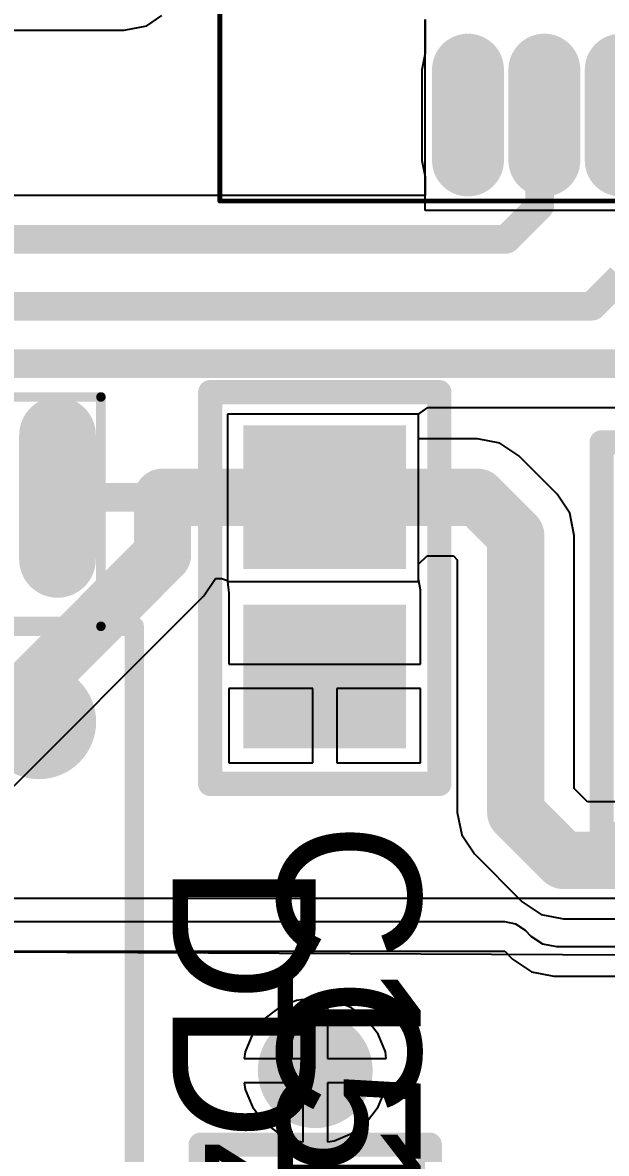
# Model space of a CAD drawing. Header units: millimetres. Extents: x -37 to 96, y -3 to 87.
# Drawn here: x 60.53 to 66.65, y 18.13 to 29.97 of the extents above; entities that cross this region are included whole.
import ezdxf

# ---------------------------------------------------------------- set-up
doc = ezdxf.new("R2010")
doc.units = ezdxf.units.MM
for name, color, linetype in [('BottomLayer', 5, 'Continuous'), ('BottomSolder', 6, 'Continuous'), ('Mechanical13', 56, 'Continuous'), ('Mechanical15', 56, 'Continuous'), ('MultiLayer', 9, 'Continuous'), ('TopLayer', 1, 'Continuous'), ('TopOverlay', 2, 'Continuous'), ('TopPaste', 8, 'Continuous'), ('TopSolder', 216, 'Continuous'), ('ViaHoleLayer', 16, 'Continuous')]:
    doc.layers.add(name, color=color, linetype=linetype)

# ---------------------------------------------------------------- blocks, each defined once
blk = doc.blocks.new('ADUM_SOIC_5')
at = {"layer": 'Mechanical13', "const_width": 0.0999998}
for points in [[(1.34999984, 0.4550003599999999), (-1.05000044, 0.4550003599999999)], [(-1.05000044, -9.34500036), (-1.05000044, 0.4550003599999999)], [(10.55000176, 0.4550003599999999), (8.150001479999998, 0.4550003599999999)], [(10.55000176, -9.34500036), (10.55000176, 0.4550003599999999)], [(1.34999984, -9.34500036), (-1.05000044, -9.34500036)], [(10.55000176, -9.34500036), (8.150001479999998, -9.34500036)]]:
    blk.add_lwpolyline(points, dxfattribs=at)
at = {"layer": 'Mechanical13', "const_width": 0.0499999}
for points in [[(-1.07499912, 0.4550003599999999, 1), (-1.02500176, 0.4550003599999999, 1)], [(-1.07499912, 0.4550003599999999, 1), (-1.02500176, 0.4550003599999999, 1)], [(1.32500116, 0.4550003599999999, 1), (1.37499852, 0.4550003599999999, 1)], [(8.125002799999999, 0.4550003599999999, 1), (8.17500016, 0.4550003599999999, 1)], [(10.52500308, 0.4550003599999999, 1), (10.57500044, 0.4550003599999999, 1)], [(10.52500308, 0.4550003599999999, 1), (10.57500044, 0.4550003599999999, 1)], [(-1.07499912, -9.34500036, 1), (-1.02500176, -9.34500036, 1)], [(-1.07499912, -9.34500036, 1), (-1.02500176, -9.34500036, 1)], [(1.32500116, -9.34500036, 1), (1.37499852, -9.34500036, 1)], [(8.125002799999999, -9.34500036, 1), (8.17500016, -9.34500036, 1)], [(10.52500308, -9.34500036, 1), (10.57500044, -9.34500036, 1)], [(10.52500308, -9.34500036, 1), (10.57500044, -9.34500036, 1)]]:
    blk.add_lwpolyline(points, format="xyb", close=True, dxfattribs=at)
at = {"layer": 'TopLayer', "const_width": 0.5999987999999999}
for points in [[(-0.6499986999999999, 0), (0.6499986999999999, 0)], [(8.85000008, 0), (10.14999748, 0)], [(-0.6499986999999999, -1.27), (0.6499986999999999, -1.27)], [(8.85000008, -1.27), (10.14999748, -1.27)], [(-0.6499986999999999, -2.54), (0.6499986999999999, -2.54)], [(8.85000008, -2.54), (10.14999748, -2.54)], [(-0.6499986999999999, -3.81), (0.6499986999999999, -3.81)], [(8.85000008, -3.81), (10.14999748, -3.81)], [(-0.6499986999999999, -5.08), (0.6499986999999999, -5.08)], [(8.85000008, -5.08), (10.14999748, -5.08)], [(-0.6499986999999999, -6.35), (0.6499986999999999, -6.35)], [(8.85000008, -6.35), (10.14999748, -6.35)], [(-0.6499986999999999, -7.619999999999999), (0.6499986999999999, -7.619999999999999)], [(8.85000008, -7.619999999999999), (10.14999748, -7.619999999999999)], [(-0.6499986999999999, -8.889999999999999), (0.6499986999999999, -8.889999999999999)], [(8.85000008, -8.889999999999999), (10.14999748, -8.889999999999999)]]:
    blk.add_lwpolyline(points, dxfattribs=at)
at = {"layer": 'TopLayer', "const_width": 0.2999994}
for points in [[(-0.7999984, 0, 1), (-0.499999, 0, 1)], [(0.499999, 0, 1), (0.7999984, 0, 1)], [(8.700000379999999, 0, 1), (8.99999978, 0, 1)], [(9.99999778, 0, 1), (10.29999718, 0, 1)], [(-0.7999984, -1.27, 1), (-0.499999, -1.27, 1)], [(0.499999, -1.27, 1), (0.7999984, -1.27, 1)], [(8.700000379999999, -1.27, 1), (8.99999978, -1.27, 1)], [(9.99999778, -1.27, 1), (10.29999718, -1.27, 1)], [(-0.7999984, -2.54, 1), (-0.499999, -2.54, 1)], [(0.499999, -2.54, 1), (0.7999984, -2.54, 1)], [(8.700000379999999, -2.54, 1), (8.99999978, -2.54, 1)], [(9.99999778, -2.54, 1), (10.29999718, -2.54, 1)], [(-0.7999984, -3.81, 1), (-0.499999, -3.81, 1)], [(0.499999, -3.81, 1), (0.7999984, -3.81, 1)], [(8.700000379999999, -3.81, 1), (8.99999978, -3.81, 1)], [(9.99999778, -3.81, 1), (10.29999718, -3.81, 1)], [(-0.7999984, -5.08, 1), (-0.499999, -5.08, 1)], [(0.499999, -5.08, 1), (0.7999984, -5.08, 1)], [(8.700000379999999, -5.08, 1), (8.99999978, -5.08, 1)], [(9.99999778, -5.08, 1), (10.29999718, -5.08, 1)], [(-0.7999984, -6.35, 1), (-0.499999, -6.35, 1)], [(0.499999, -6.35, 1), (0.7999984, -6.35, 1)], [(8.700000379999999, -6.35, 1), (8.99999978, -6.35, 1)], [(9.99999778, -6.35, 1), (10.29999718, -6.35, 1)], [(-0.7999984, -7.619999999999999, 1), (-0.499999, -7.619999999999999, 1)], [(0.499999, -7.619999999999999, 1), (0.7999984, -7.619999999999999, 1)], [(8.700000379999999, -7.619999999999999, 1), (8.99999978, -7.619999999999999, 1)], [(9.99999778, -7.619999999999999, 1), (10.29999718, -7.619999999999999, 1)], [(-0.7999984, -8.889999999999999, 1), (-0.499999, -8.889999999999999, 1)], [(0.499999, -8.889999999999999, 1), (0.7999984, -8.889999999999999, 1)], [(8.700000379999999, -8.889999999999999, 1), (8.99999978, -8.889999999999999, 1)], [(9.99999778, -8.889999999999999, 1), (10.29999718, -8.889999999999999, 1)]]:
    blk.add_lwpolyline(points, format="xyb", close=True, dxfattribs=at)
at = {"layer": 'TopOverlay', "const_width": 0.1999996}
for points in [[(8.14999894, 0.80499966), (1.34999984, 0.80499966)], [(1.34999984, -9.694999659999999), (1.34999984, 0.80499966)], [(8.14999894, -9.694999659999999), (8.14999894, 0.80499966)], [(8.14999894, -9.694999659999999), (1.34999984, -9.694999659999999)]]:
    blk.add_lwpolyline(points, dxfattribs=at)
at = {"layer": 'TopOverlay'}
for points, const_width in [([(1.29999994, 0.80499966, 1), (1.39999974, 0.80499966, 1)], 0.0999998), ([(1.29999994, 0.80499966, 1), (1.39999974, 0.80499966, 1)], 0.0999998), ([(8.09999904, 0.80499966, 1), (8.199998840000001, 0.80499966, 1)], 0.0999998), ([(8.09999904, 0.80499966, 1), (8.199998840000001, 0.80499966, 1)], 0.0999998), ([(2.64999978, -0.19500088, 1), (2.05000098, -0.19500088, 1)], 0.5999987999999999), ([(1.90000128, -0.19500088, 1), (2.20000068, -0.19500088, 1)], 0.2999994), ([(2.50000008, -0.19500088, 1), (2.79999948, -0.19500088, 1)], 0.2999994), ([(1.29999994, -9.694999659999999, 1), (1.39999974, -9.694999659999999, 1)], 0.0999998), ([(1.29999994, -9.694999659999999, 1), (1.39999974, -9.694999659999999, 1)], 0.0999998), ([(8.09999904, -9.694999659999999, 1), (8.199998840000001, -9.694999659999999, 1)], 0.0999998), ([(8.09999904, -9.694999659999999, 1), (8.199998840000001, -9.694999659999999, 1)], 0.0999998)]:
    blk.add_lwpolyline(points, format="xyb", close=True, dxfattribs=dict(at, const_width=const_width))
at = {"layer": 'TopPaste', "const_width": 0.5999987999999999}
for points in [[(-0.6499986999999999, 0), (0.6499986999999999, 0)], [(8.85000008, 0), (10.14999748, 0)], [(-0.6499986999999999, -1.27), (0.6499986999999999, -1.27)], [(8.85000008, -1.27), (10.14999748, -1.27)], [(-0.6499986999999999, -2.54), (0.6499986999999999, -2.54)], [(8.85000008, -2.54), (10.14999748, -2.54)], [(-0.6499986999999999, -3.81), (0.6499986999999999, -3.81)], [(8.85000008, -3.81), (10.14999748, -3.81)], [(-0.6499986999999999, -5.08), (0.6499986999999999, -5.08)], [(8.85000008, -5.08), (10.14999748, -5.08)], [(-0.6499986999999999, -6.35), (0.6499986999999999, -6.35)], [(8.85000008, -6.35), (10.14999748, -6.35)], [(-0.6499986999999999, -7.619999999999999), (0.6499986999999999, -7.619999999999999)], [(8.85000008, -7.619999999999999), (10.14999748, -7.619999999999999)], [(-0.6499986999999999, -8.889999999999999), (0.6499986999999999, -8.889999999999999)], [(8.85000008, -8.889999999999999), (10.14999748, -8.889999999999999)]]:
    blk.add_lwpolyline(points, dxfattribs=at)
at = {"layer": 'TopPaste', "const_width": 0.2999994}
for points in [[(-0.7999984, 0, 1), (-0.499999, 0, 1)], [(0.499999, 0, 1), (0.7999984, 0, 1)], [(8.700000379999999, 0, 1), (8.99999978, 0, 1)], [(9.99999778, 0, 1), (10.29999718, 0, 1)], [(-0.7999984, -1.27, 1), (-0.499999, -1.27, 1)], [(0.499999, -1.27, 1), (0.7999984, -1.27, 1)], [(8.700000379999999, -1.27, 1), (8.99999978, -1.27, 1)], [(9.99999778, -1.27, 1), (10.29999718, -1.27, 1)], [(-0.7999984, -2.54, 1), (-0.499999, -2.54, 1)], [(0.499999, -2.54, 1), (0.7999984, -2.54, 1)], [(8.700000379999999, -2.54, 1), (8.99999978, -2.54, 1)], [(9.99999778, -2.54, 1), (10.29999718, -2.54, 1)], [(-0.7999984, -3.81, 1), (-0.499999, -3.81, 1)], [(0.499999, -3.81, 1), (0.7999984, -3.81, 1)], [(8.700000379999999, -3.81, 1), (8.99999978, -3.81, 1)], [(9.99999778, -3.81, 1), (10.29999718, -3.81, 1)], [(-0.7999984, -5.08, 1), (-0.499999, -5.08, 1)], [(0.499999, -5.08, 1), (0.7999984, -5.08, 1)], [(8.700000379999999, -5.08, 1), (8.99999978, -5.08, 1)], [(9.99999778, -5.08, 1), (10.29999718, -5.08, 1)], [(-0.7999984, -6.35, 1), (-0.499999, -6.35, 1)], [(0.499999, -6.35, 1), (0.7999984, -6.35, 1)], [(8.700000379999999, -6.35, 1), (8.99999978, -6.35, 1)], [(9.99999778, -6.35, 1), (10.29999718, -6.35, 1)], [(-0.7999984, -7.619999999999999, 1), (-0.499999, -7.619999999999999, 1)], [(0.499999, -7.619999999999999, 1), (0.7999984, -7.619999999999999, 1)], [(8.700000379999999, -7.619999999999999, 1), (8.99999978, -7.619999999999999, 1)], [(9.99999778, -7.619999999999999, 1), (10.29999718, -7.619999999999999, 1)], [(-0.7999984, -8.889999999999999, 1), (-0.499999, -8.889999999999999, 1)], [(0.499999, -8.889999999999999, 1), (0.7999984, -8.889999999999999, 1)], [(8.700000379999999, -8.889999999999999, 1), (8.99999978, -8.889999999999999, 1)], [(9.99999778, -8.889999999999999, 1), (10.29999718, -8.889999999999999, 1)]]:
    blk.add_lwpolyline(points, format="xyb", close=True, dxfattribs=at)
at = {"layer": 'TopSolder', "const_width": 0.8031987999999999}
for points in [[(-0.6499986999999999, 0), (0.6499986999999999, 0)], [(8.85000008, 0), (10.14999748, 0)], [(-0.6499986999999999, -1.27), (0.6499986999999999, -1.27)], [(8.85000008, -1.27), (10.14999748, -1.27)], [(-0.6499986999999999, -2.54), (0.6499986999999999, -2.54)], [(8.85000008, -2.54), (10.14999748, -2.54)], [(-0.6499986999999999, -3.81), (0.6499986999999999, -3.81)], [(8.85000008, -3.81), (10.14999748, -3.81)], [(-0.6499986999999999, -5.08), (0.6499986999999999, -5.08)], [(8.85000008, -5.08), (10.14999748, -5.08)], [(-0.6499986999999999, -6.35), (0.6499986999999999, -6.35)], [(8.85000008, -6.35), (10.14999748, -6.35)], [(-0.6499986999999999, -7.619999999999999), (0.6499986999999999, -7.619999999999999)], [(8.85000008, -7.619999999999999), (10.14999748, -7.619999999999999)], [(-0.6499986999999999, -8.889999999999999), (0.6499986999999999, -8.889999999999999)], [(8.85000008, -8.889999999999999), (10.14999748, -8.889999999999999)]]:
    blk.add_lwpolyline(points, dxfattribs=at)
at = {"layer": 'TopSolder', "const_width": 0.4015993999999999}
for points in [[(-0.8507984, 0, 1), (-0.449199, 0, 1)], [(0.449199, 0, 1), (0.8507984, 0, 1)], [(8.64920038, 0, 1), (9.05079978, 0, 1)], [(9.94919778, 0, 1), (10.35079718, 0, 1)], [(-0.8507984, -1.27, 1), (-0.449199, -1.27, 1)], [(0.449199, -1.27, 1), (0.8507984, -1.27, 1)], [(8.64920038, -1.27, 1), (9.05079978, -1.27, 1)], [(9.94919778, -1.27, 1), (10.35079718, -1.27, 1)], [(-0.8507984, -2.54, 1), (-0.449199, -2.54, 1)], [(0.449199, -2.54, 1), (0.8507984, -2.54, 1)], [(8.64920038, -2.54, 1), (9.05079978, -2.54, 1)], [(9.94919778, -2.54, 1), (10.35079718, -2.54, 1)], [(-0.8507984, -3.81, 1), (-0.449199, -3.81, 1)], [(0.449199, -3.81, 1), (0.8507984, -3.81, 1)], [(8.64920038, -3.81, 1), (9.05079978, -3.81, 1)], [(9.94919778, -3.81, 1), (10.35079718, -3.81, 1)], [(-0.8507984, -5.08, 1), (-0.449199, -5.08, 1)], [(0.449199, -5.08, 1), (0.8507984, -5.08, 1)], [(8.64920038, -5.08, 1), (9.05079978, -5.08, 1)], [(9.94919778, -5.08, 1), (10.35079718, -5.08, 1)], [(-0.8507984, -6.35, 1), (-0.449199, -6.35, 1)], [(0.449199, -6.35, 1), (0.8507984, -6.35, 1)], [(8.64920038, -6.35, 1), (9.05079978, -6.35, 1)], [(9.94919778, -6.35, 1), (10.35079718, -6.35, 1)], [(-0.8507984, -7.619999999999999, 1), (-0.449199, -7.619999999999999, 1)], [(0.449199, -7.619999999999999, 1), (0.8507984, -7.619999999999999, 1)], [(8.64920038, -7.619999999999999, 1), (9.05079978, -7.619999999999999, 1)], [(9.94919778, -7.619999999999999, 1), (10.35079718, -7.619999999999999, 1)], [(-0.8507984, -8.889999999999999, 1), (-0.449199, -8.889999999999999, 1)], [(0.449199, -8.889999999999999, 1), (0.8507984, -8.889999999999999, 1)], [(8.64920038, -8.889999999999999, 1), (9.05079978, -8.889999999999999, 1)], [(9.94919778, -8.889999999999999, 1), (10.35079718, -8.889999999999999, 1)]]:
    blk.add_lwpolyline(points, format="xyb", close=True, dxfattribs=at)
blk = doc.blocks.new('C_________0805_6')
at = {"layer": 'TopLayer'}
for points in [[(-0.6499986999999999, -0.7499985), (0.6499986999999999, -0.7499985), (-0.6499986999999999, 0.7499985), (0.6499986999999999, 0.7499985)], [(1.22499882, -0.7499985), (2.52499622, -0.7499985), (1.22499882, 0.7499985), (2.52499622, 0.7499985)]]:
    blk.add_solid(points, dxfattribs=at)
at = {"layer": 'TopOverlay', "const_width": 0.254}
for points in [[(-1.10000288, -1.20000014), (-1.10000288, 1.20000014)], [(2.99999654, 1.20000014), (-1.10000288, 1.20000014)], [(2.99999654, -1.20000014), (2.99999654, 1.20000014)], [(2.00000108, -1.20000014), (-1.10000288, -1.20000014)], [(2.99999654, -1.20000014), (2.00000108, -1.20000014)]]:
    blk.add_lwpolyline(points, dxfattribs=at)
at = {"layer": 'TopOverlay', "const_width": 0.127}
for points in [[(-1.16350288, 1.20000014, 1), (-1.03650288, 1.20000014, 1)], [(-1.16350288, 1.20000014, 1), (-1.03650288, 1.20000014, 1)], [(2.93649654, 1.20000014, 1), (3.06349654, 1.20000014, 1)], [(2.93649654, 1.20000014, 1), (3.06349654, 1.20000014, 1)], [(-1.16350288, -1.20000014, 1), (-1.03650288, -1.20000014, 1)], [(-1.16350288, -1.20000014, 1), (-1.03650288, -1.20000014, 1)], [(1.93650108, -1.20000014, 1), (2.06350108, -1.20000014, 1)], [(1.93650108, -1.20000014, 1), (2.06350108, -1.20000014, 1)], [(2.93649654, -1.20000014, 1), (3.06349654, -1.20000014, 1)], [(2.93649654, -1.20000014, 1), (3.06349654, -1.20000014, 1)]]:
    blk.add_lwpolyline(points, format="xyb", close=True, dxfattribs=at)
at = {"layer": 'TopPaste'}
for points in [[(-0.6499986999999999, -0.7499985), (0.6499986999999999, -0.7499985), (-0.6499986999999999, 0.7499985), (0.6499986999999999, 0.7499985)], [(1.22499882, -0.7499985), (2.52499622, -0.7499985), (1.22499882, 0.7499985), (2.52499622, 0.7499985)]]:
    blk.add_solid(points, dxfattribs=at)
at = {"layer": 'TopSolder'}
for points in [[(-0.7515987, -0.8515985), (0.7515987, -0.8515985), (-0.7515987, 0.8515985), (0.7515987, 0.8515985)], [(1.12339882, -0.8515985), (2.62659622, -0.8515985), (1.12339882, 0.8515985), (2.62659622, 0.8515985)]]:
    blk.add_solid(points, dxfattribs=at)
blk = doc.blocks.new('C_________0805_7')
at = {"layer": 'TopLayer'}
for points in [[(-0.6499986999999999, -0.7499985), (0.6499986999999999, -0.7499985), (-0.6499986999999999, 0.7499985), (0.6499986999999999, 0.7499985)], [(1.22500136, -0.7499985), (2.52499876, -0.7499985), (1.22500136, 0.7499985), (2.52499876, 0.7499985)]]:
    blk.add_solid(points, dxfattribs=at)
at = {"layer": 'TopOverlay', "const_width": 0.254}
for points in [[(-1.10000034, 1.20000014), (-1.10000034, -1.20000014)], [(-1.10000034, 1.20000014), (2.99999908, 1.20000014)], [(2.99999908, 1.20000014), (2.99999908, -1.20000014)], [(-1.10000034, -1.20000014), (2.00000108, -1.20000014)], [(2.00000108, -1.20000014), (2.99999908, -1.20000014)]]:
    blk.add_lwpolyline(points, dxfattribs=at)
at = {"layer": 'TopOverlay', "const_width": 0.127}
for points in [[(-1.16350034, 1.20000014, 1), (-1.03650034, 1.20000014, 1)], [(-1.16350034, 1.20000014, 1), (-1.03650034, 1.20000014, 1)], [(2.93649908, 1.20000014, 1), (3.06349908, 1.20000014, 1)], [(2.93649908, 1.20000014, 1), (3.06349908, 1.20000014, 1)], [(-1.16350034, -1.20000014, 1), (-1.03650034, -1.20000014, 1)], [(-1.16350034, -1.20000014, 1), (-1.03650034, -1.20000014, 1)], [(1.93650108, -1.20000014, 1), (2.06350108, -1.20000014, 1)], [(1.93650108, -1.20000014, 1), (2.06350108, -1.20000014, 1)], [(2.93649908, -1.20000014, 1), (3.06349908, -1.20000014, 1)], [(2.93649908, -1.20000014, 1), (3.06349908, -1.20000014, 1)]]:
    blk.add_lwpolyline(points, format="xyb", close=True, dxfattribs=at)
at = {"layer": 'TopPaste'}
for points in [[(-0.6499986999999999, -0.7499985), (0.6499986999999999, -0.7499985), (-0.6499986999999999, 0.7499985), (0.6499986999999999, 0.7499985)], [(1.22500136, -0.7499985), (2.52499876, -0.7499985), (1.22500136, 0.7499985), (2.52499876, 0.7499985)]]:
    blk.add_solid(points, dxfattribs=at)
at = {"layer": 'TopSolder'}
for points in [[(-0.7515987, -0.8515985), (0.7515987, -0.8515985), (-0.7515987, 0.8515985), (0.7515987, 0.8515985)], [(1.12340136, -0.8515985), (2.62659876, -0.8515985), (1.12340136, 0.8515985), (2.62659876, 0.8515985)]]:
    blk.add_solid(points, dxfattribs=at)
blk = doc.blocks.new('ATMEGA16_44A_26')
at = {"layer": 'Mechanical15', "const_width": 0.0499999}
for points in [[(11.89999906, -10.60000166), (11.89999906, 2.59999734)], [(11.89999906, -10.60000166), (-0.90000074, -10.60000166)]]:
    blk.add_lwpolyline(points, dxfattribs=at)
at = {"layer": 'Mechanical15', "const_width": 0.02499868}
blk.add_lwpolyline([(11.88749972, -10.60000166, 1), (11.9124984, -10.60000166, 1)], format="xyb", close=True, dxfattribs=at)
blk.add_lwpolyline([(11.88749972, -10.60000166, 1), (11.9124984, -10.60000166, 1)], format="xyb", close=True, dxfattribs=at)
at = {"layer": 'TopLayer', "const_width": 0.5499989}
for points in [[(10.52500054, -6.399999899999999), (11.47500118, -6.399999899999999)], [(10.52500054, -7.20000084), (11.47500118, -7.20000084)], [(10.52500054, -8.00000178), (11.47500118, -8.00000178)]]:
    blk.add_lwpolyline(points, dxfattribs=at)
at = {"layer": 'TopLayer', "const_width": 0.27499818}
for points in [[(10.38750018, -6.399999899999999, 1), (10.6625009, -6.399999899999999, 1)], [(11.33750082, -6.399999899999999, 1), (11.61250154, -6.399999899999999, 1)], [(10.38750018, -7.20000084, 1), (10.6625009, -7.20000084, 1)], [(11.33750082, -7.20000084, 1), (11.61250154, -7.20000084, 1)], [(10.38750018, -8.00000178, 1), (10.6625009, -8.00000178, 1)], [(11.33750082, -8.00000178, 1), (11.61250154, -8.00000178, 1)]]:
    blk.add_lwpolyline(points, format="xyb", close=True, dxfattribs=at)
at = {"layer": 'TopPaste', "const_width": 0.5499989}
for points in [[(10.52500054, -6.399999899999999), (11.47500118, -6.399999899999999)], [(10.52500054, -7.20000084), (11.47500118, -7.20000084)], [(10.52500054, -8.00000178), (11.47500118, -8.00000178)]]:
    blk.add_lwpolyline(points, dxfattribs=at)
at = {"layer": 'TopPaste', "const_width": 0.27499818}
for points in [[(10.38750018, -6.399999899999999, 1), (10.6625009, -6.399999899999999, 1)], [(11.33750082, -6.399999899999999, 1), (11.61250154, -6.399999899999999, 1)], [(10.38750018, -7.20000084, 1), (10.6625009, -7.20000084, 1)], [(11.33750082, -7.20000084, 1), (11.61250154, -7.20000084, 1)], [(10.38750018, -8.00000178, 1), (10.6625009, -8.00000178, 1)], [(11.33750082, -8.00000178, 1), (11.61250154, -8.00000178, 1)]]:
    blk.add_lwpolyline(points, format="xyb", close=True, dxfattribs=at)
at = {"layer": 'TopSolder', "const_width": 0.7531988999999999}
for points in [[(10.52500054, -6.399999899999999), (11.47500118, -6.399999899999999)], [(10.52500054, -7.20000084), (11.47500118, -7.20000084)], [(10.52500054, -8.00000178), (11.47500118, -8.00000178)]]:
    blk.add_lwpolyline(points, dxfattribs=at)
at = {"layer": 'TopSolder', "const_width": 0.37659818}
for points in [[(10.33670018, -6.399999899999999, 1), (10.7133009, -6.399999899999999, 1)], [(11.28670082, -6.399999899999999, 1), (11.66330154, -6.399999899999999, 1)], [(10.33670018, -7.20000084, 1), (10.7133009, -7.20000084, 1)], [(11.28670082, -7.20000084, 1), (11.66330154, -7.20000084, 1)], [(10.33670018, -8.00000178, 1), (10.7133009, -8.00000178, 1)], [(11.28670082, -8.00000178, 1), (11.66330154, -8.00000178, 1)]]:
    blk.add_lwpolyline(points, format="xyb", close=True, dxfattribs=at)
blk = doc.blocks.new('C_________0805_38')
at = {"layer": 'TopLayer'}
for points in [[(-0.6499986999999999, -0.7499985), (0.6499986999999999, -0.7499985), (-0.6499986999999999, 0.7499985), (0.6499986999999999, 0.7499985)], [(1.22499882, -0.7499985), (2.52499622, -0.7499985), (1.22499882, 0.7499985), (2.52499622, 0.7499985)]]:
    blk.add_solid(points, dxfattribs=at)
at = {"layer": 'TopOverlay', "const_width": 0.254}
for points in [[(2.99999654, 1.20000014), (-1.10000288, 1.20000014)], [(-1.10000288, -1.20000014), (-1.10000288, 1.20000014)], [(2.99999654, -1.20000014), (2.99999654, 1.20000014)], [(2.00000108, -1.20000014), (-1.10000288, -1.20000014)], [(2.99999654, -1.20000014), (2.00000108, -1.20000014)]]:
    blk.add_lwpolyline(points, dxfattribs=at)
at = {"layer": 'TopOverlay', "const_width": 0.127}
for points in [[(-1.16350288, 1.20000014, 1), (-1.03650288, 1.20000014, 1)], [(-1.16350288, 1.20000014, 1), (-1.03650288, 1.20000014, 1)], [(2.93649654, 1.20000014, 1), (3.06349654, 1.20000014, 1)], [(2.93649654, 1.20000014, 1), (3.06349654, 1.20000014, 1)], [(-1.16350288, -1.20000014, 1), (-1.03650288, -1.20000014, 1)], [(-1.16350288, -1.20000014, 1), (-1.03650288, -1.20000014, 1)], [(1.93650108, -1.20000014, 1), (2.06350108, -1.20000014, 1)], [(1.93650108, -1.20000014, 1), (2.06350108, -1.20000014, 1)], [(2.93649654, -1.20000014, 1), (3.06349654, -1.20000014, 1)], [(2.93649654, -1.20000014, 1), (3.06349654, -1.20000014, 1)]]:
    blk.add_lwpolyline(points, format="xyb", close=True, dxfattribs=at)
at = {"layer": 'TopPaste'}
for points in [[(-0.6499986999999999, -0.7499985), (0.6499986999999999, -0.7499985), (-0.6499986999999999, 0.7499985), (0.6499986999999999, 0.7499985)], [(1.22499882, -0.7499985), (2.52499622, -0.7499985), (1.22499882, 0.7499985), (2.52499622, 0.7499985)]]:
    blk.add_solid(points, dxfattribs=at)
at = {"layer": 'TopSolder'}
for points in [[(-0.7515987, -0.8515985), (0.7515987, -0.8515985), (-0.7515987, 0.8515985), (0.7515987, 0.8515985)], [(1.12339882, -0.8515985), (2.62659622, -0.8515985), (1.12339882, 0.8515985), (2.62659622, 0.8515985)]]:
    blk.add_solid(points, dxfattribs=at)

msp = doc.modelspace()

# ---------------------------------------------------------------- linework, layer by layer
at = {"layer": 'BottomLayer'}
for p, q in [((69.19999876, 20.79999904), (30.29413296, 20.79999904)), ((30.00000096, 20.39999984), (68.99999916, 20.20000024)), ((63.2197364, 19.6586094), (63.062231, 19.53775112)), ((63.40315488, 19.73458588), (63.2197364, 19.6586094)), ((63.47298963999999, 19.74378068), (63.40315488, 19.73458588)), ((63.47298963999999, 19.12699248), (63.47298963999999, 19.74378068)), ((63.7968244, 19.73458588), (63.72698964, 19.74378068)), ((63.72698964, 19.74378068), (63.72698964, 19.12699248)), ((63.98024288, 19.6586094), (63.7968244, 19.73458588)), ((64.13774828, 19.53775112), (63.98024288, 19.6586094)), ((63.062231, 19.53775112), (62.94137272, 19.38024572)), ((64.25860655999999, 19.38024572), (64.13774828, 19.53775112)), ((62.94137272, 19.38024572), (62.86539624, 19.19682724)), ((64.33458304, 19.19682724), (64.25860655999999, 19.38024572)), ((62.86539624, 19.19682724), (62.85620143999999, 19.12699248)), ((64.34377783999999, 19.12699248), (64.33458304, 19.19682724)), ((62.85620143999999, 19.12699248), (63.47298963999999, 19.12699248)), ((63.72698964, 19.12699248), (64.34377783999999, 19.12699248)), ((63.47298963999999, 18.87299248), (62.85620143999999, 18.87299248)), ((62.85620143999999, 18.87299248), (62.86539624, 18.80315772)), ((63.47298963999999, 18.25620428), (63.47298963999999, 18.87299248)), ((64.34377783999999, 18.87299248), (63.72698964, 18.87299248)), ((63.72698964, 18.87299248), (63.72698964, 18.25620428)), ((64.33458304, 18.80315772), (64.34377783999999, 18.87299248)), ((62.86539624, 18.80315772), (62.94137272, 18.61973924)), ((64.25860655999999, 18.61973924), (64.33458304, 18.80315772)), ((62.94137272, 18.61973924), (63.062231, 18.46223384)), ((64.13774828, 18.46223384), (64.25860655999999, 18.61973924)), ((63.062231, 18.46223384), (63.2197364, 18.34137556)), ((63.98024288, 18.34137556), (64.13774828, 18.46223384)), ((63.2197364, 18.34137556), (63.40315488, 18.26539908)), ((63.40315488, 18.26539908), (63.47298963999999, 18.25620428)), ((63.72698964, 18.25620428), (63.7968244, 18.26539908)), ((63.7968244, 18.26539908), (63.98024288, 18.34137556))]:
    msp.add_line(p, q, dxfattribs=at)
at = {"layer": 'BottomLayer', "const_width": 0.499999}
msp.add_lwpolyline([(63.34999014, 18.99999248, 1), (63.84998913999999, 18.99999248, 1)], format="xyb", close=True, dxfattribs=at)
at = {"layer": 'BottomSolder', "const_width": 0.601599}
msp.add_lwpolyline([(63.29919014, 18.99999248, 1), (63.90078914, 18.99999248, 1)], format="xyb", close=True, dxfattribs=at)
at = {"layer": 'MultiLayer', "const_width": 0.499999}
msp.add_lwpolyline([(63.34999014, 18.99999248, 1), (63.84998913999999, 18.99999248, 1)], format="xyb", close=True, dxfattribs=at)
at = {"layer": 'TopLayer'}
for p, q in [((61.83411052, 29.93481186), (61.99329993999999, 30.04118198)), ((64.75000004, 27.99999988), (64.75000004, 30.00000096)), ((64.75000004, 30.00000096), (64.75000004, 29.64744642)), ((54.15339689999999, 29.88824604), (61.60000126, 29.88824604)), ((61.60000126, 29.88824604), (61.83411052, 29.93481186)), ((64.75000004, 29.64744642), (64.71569734, 29.47499566)), ((64.71569734, 29.47499566), (64.71569734, 28.52499502)), ((64.71569734, 28.52499502), (64.75000004, 28.35254425999999)), ((64.75000004, 28.35254425999999), (64.75000004, 28.15881592)), ((64.75000004, 28.15881592), (56.39999895999999, 28.15881592)), ((73.74999982, 27.99999988), (64.75000004, 27.99999988)), ((64.68124986, 25.86875192), (64.77824992, 25.94118509999999)), ((64.77824992, 25.94118509999999), (67.39999981999999, 25.94118509999999)), ((62.68124878, 25.868757), (62.68124878, 24.11875288)), ((64.68124986, 25.86875446), (62.68124878, 25.868757)), ((64.68124986, 24.11875288), (64.68124986, 25.86875446)), ((64.68124986, 25.61175472), (64.68124986, 25.86875192)), ((65.29999894, 25.61175472), (64.68124986, 25.61175472)), ((65.5341082, 25.5651889), (65.29999894, 25.61175472)), ((65.73257364, 25.4325755), (65.5341082, 25.5651889)), ((66.13257537999999, 25.03257376), (65.73257364, 25.4325755)), ((66.26518877999999, 24.83410832), (66.13257537999999, 25.03257376)), ((66.31175459999999, 24.59999906), (66.26518877999999, 24.83410832)), ((66.31175459999999, 21.95339526), (66.31175459999999, 24.59999906)), ((64.68124986, 24.29844264), (64.77105409999999, 24.38824688)), ((64.77105409999999, 24.38824688), (65.04660345999999, 24.38824688)), ((65.04660345999999, 24.38824688), (65.08824675999999, 24.34660358)), ((64.68124986, 24.1465735), (64.68124986, 24.29844264)), ((65.08824675999999, 24.34660358), (65.08824675999999, 21.69999978)), ((62.43256499999999, 23.9674146), (62.55424877999999, 24.14952244)), ((62.55424877999999, 24.14952244), (62.61824407999999, 24.14874266)), ((62.61824407999999, 24.14874266), (62.68124623999999, 24.12839726)), ((64.70400064, 24.02900198), (64.68124986, 24.1465735)), ((62.68124623999999, 24.12839726), (62.68124623999999, 24.11875288)), ((62.68124623999999, 24.11875288), (62.6960011, 23.99787174)), ((62.68124878, 24.11875288), (64.68124986, 24.11875288)), ((64.70399809999999, 24.00117374), (64.70400064, 24.02900198)), ((60.03257487999999, 21.56742448), (62.43256499999999, 23.9674146)), ((62.6960011, 23.99787174), (62.6960011, 23.25200074)), ((64.70399809999999, 23.25200074), (64.70399809999999, 24.00117374)), ((62.6960011, 23.25200074), (63.69999705999999, 23.25200074)), ((63.69999705999999, 23.25200074), (64.70399809999999, 23.25200074)), ((63.57299706, 22.99800074), (62.6960011, 22.99800074)), ((62.6960011, 22.99800074), (62.6960011, 22.22100458)), ((63.57299706, 22.22100458), (63.57299706, 22.99800074)), ((64.70399809999999, 22.99800074), (63.82699706, 22.99800074)), ((63.82699706, 22.99800074), (63.82699706, 22.22100458)), ((64.70399809999999, 22.22100458), (64.70399809999999, 22.99800074)), ((62.6960011, 22.22100458), (63.57299706, 22.22100458)), ((63.82699706, 22.22100458), (64.70399809999999, 22.22100458)), ((66.45339516, 21.8117547), (66.31175459999999, 21.95339526)), ((66.79600051999999, 21.8117547), (66.45339516, 21.8117547)), ((65.08824675999999, 21.69999978), (65.13481258, 21.46589052)), ((65.13481258, 21.46589052), (65.26742598, 21.26742508)), ((65.26742598, 21.26742508), (65.76742497999999, 20.76742608)), ((65.76742497999999, 20.76742608), (65.96589042, 20.63481268)), ((65.96589042, 20.63481268), (66.19999967999999, 20.58824686)), ((65.58483454, 20.5558771), (42.14457154, 20.5558771)), ((65.58484723999999, 20.55587964), (65.58483454, 20.5558771)), ((65.70190059999999, 20.53259292), (65.58484723999999, 20.55587964)), ((65.80113585999999, 20.46628876), (65.70190059999999, 20.53259292)), ((66.19999967999999, 20.58824686), (69.58824537999999, 20.58824686)), ((65.86241335999999, 20.40501126), (65.80113585999999, 20.46628876)), ((65.98524268, 20.32294132), (65.86241335999999, 20.40501126)), ((30.00000096, 20.25000014), (65.58484723999999, 20.25000014)), ((65.58484723999999, 20.25000014), (65.66742264, 20.16742474)), ((66.13012173999999, 20.29412248), (65.98524268, 20.32294132)), ((69.00103548, 20.29412248), (66.13012173999999, 20.29412248)), ((65.66742264, 20.16742474), (65.86589062, 20.03481134)), ((65.86589062, 20.03481134), (66.09999988, 19.98824552)), ((66.09999988, 19.98824552), (69.00103548, 19.98824552)), ((63.2197364, 19.6586094), (63.062231, 19.53775112)), ((63.40315488, 19.73458588), (63.2197364, 19.6586094)), ((63.47298963999999, 19.74378068), (63.40315488, 19.73458588)), ((63.47298963999999, 19.12699248), (63.47298963999999, 19.74378068)), ((63.7968244, 19.73458588), (63.72698964, 19.74378068)), ((63.72698964, 19.74378068), (63.72698964, 19.12699248)), ((63.98024288, 19.6586094), (63.7968244, 19.73458588)), ((64.13774828, 19.53775112), (63.98024288, 19.6586094)), ((63.062231, 19.53775112), (62.94137272, 19.38024572)), ((64.25860655999999, 19.38024572), (64.13774828, 19.53775112)), ((62.94137272, 19.38024572), (62.86539624, 19.19682724)), ((64.33458304, 19.19682724), (64.25860655999999, 19.38024572)), ((62.86539624, 19.19682724), (62.85620143999999, 19.12699248)), ((64.34377783999999, 19.12699248), (64.33458304, 19.19682724)), ((62.85620143999999, 19.12699248), (63.47298963999999, 19.12699248)), ((63.72698964, 19.12699248), (64.34377783999999, 19.12699248)), ((63.47298963999999, 18.87299248), (62.85620143999999, 18.87299248)), ((62.85620143999999, 18.87299248), (62.86539624, 18.80315772)), ((63.47298963999999, 18.25620428), (63.47298963999999, 18.87299248)), ((64.34377783999999, 18.87299248), (63.72698964, 18.87299248)), ((63.72698964, 18.87299248), (63.72698964, 18.25620428)), ((64.33458304, 18.80315772), (64.34377783999999, 18.87299248)), ((62.86539624, 18.80315772), (62.94137272, 18.61973924)), ((64.25860655999999, 18.61973924), (64.33458304, 18.80315772)), ((62.94137272, 18.61973924), (63.062231, 18.46223384)), ((64.13774828, 18.46223384), (64.25860655999999, 18.61973924)), ((63.062231, 18.46223384), (63.2197364, 18.34137556)), ((63.98024288, 18.34137556), (64.13774828, 18.46223384)), ((63.2197364, 18.34137556), (63.40315488, 18.26539908)), ((63.40315488, 18.26539908), (63.47298963999999, 18.25620428)), ((63.72698964, 18.25620428), (63.7968244, 18.26539908)), ((63.7968244, 18.26539908), (63.98024288, 18.34137556))]:
    msp.add_line(p, q, dxfattribs=at)
for points, const_width in [([(65.95216934, 28.95216206), (66.00000262, 28.99999534)], 0.2999994), ([(65.95216934, 28.05216893999999), (65.95216934, 28.95216206)], 0.2999994), ([(65.60000088, 27.70000048), (65.95216934, 28.05216893999999)], 0.2999994), ([(56.39999895999999, 27.70000048), (65.60000088, 27.70000048)], 0.2999994), ([(66.49999908, 26.99999934), (66.80000356000001, 27.30000382)], 0.2999994), ([(57.4999993, 26.99999934), (66.49999908, 26.99999934)], 0.2999994), ([(58.49999983999999, 26.40000054), (67.39999981999999, 26.40000054)], 0.2999994), ([(61.9999903, 24.3999893), (61.9999903, 24.99999064)], 0.5999987999999999), ([(62.00000046, 25.0000008), (63.6999996, 25.0000008)], 0.5999987999999999), ([(63.6999996, 25.0000008), (65.29999894, 25.0000008)], 0.5999987999999999), ([(65.29999894, 25.0000008), (65.70000068, 24.59999906)], 0.5999987999999999), ([(60.89999758, 24.99999064), (61.9999903, 24.99999064)], 0.2999994), ([(61.9999903, 24.99999064), (62.00000046, 25.0000008)], 0.2999994), ([(65.70000068, 21.69999978), (65.70000068, 24.59999906)], 0.5999987999999999), ([(59.60000017999999, 21.99999918), (61.9999903, 24.3999893)], 0.5999987999999999), ([(65.70000068, 21.69999978), (66.19999967999999, 21.20000078)], 0.5999987999999999), ([(66.19999967999999, 21.20000078), (70.1999993, 21.20000078)], 0.5999987999999999)]:
    msp.add_lwpolyline(points, dxfattribs=dict(at, const_width=const_width))
for points, const_width in [([(65.92500403999999, 28.99999534, 1), (66.07500119999999, 28.99999534, 1)], 0.1499997), ([(65.87717076, 28.95216206, 1), (66.02716792, 28.95216206, 1)], 0.1499997), ([(65.87717076, 28.95216206, 1), (66.02716792, 28.95216206, 1)], 0.1499997), ([(65.87717076, 28.05216893999999, 1), (66.02716792, 28.05216893999999, 1)], 0.1499997), ([(65.87717076, 28.05216893999999, 1), (66.02716792, 28.05216893999999, 1)], 0.1499997), ([(65.5250023, 27.70000048, 1), (65.67499946, 27.70000048, 1)], 0.1499997), ([(65.5250023, 27.70000048, 1), (65.67499946, 27.70000048, 1)], 0.1499997), ([(66.4250005, 26.99999934, 1), (66.57499766, 26.99999934, 1)], 0.1499997), ([(66.4250005, 26.99999934, 1), (66.57499766, 26.99999934, 1)], 0.1499997), ([(61.8499906, 24.99999064, 1), (62.14999, 24.99999064, 1)], 0.2999994), ([(61.85000075999999, 25.0000008, 1), (62.15000016, 25.0000008, 1)], 0.2999994), ([(63.54999989999999, 25.0000008, 1), (63.8499993, 25.0000008, 1)], 0.2999994), ([(63.54999989999999, 25.0000008, 1), (63.8499993, 25.0000008, 1)], 0.2999994), ([(65.14999924, 25.0000008, 1), (65.44999863999999, 25.0000008, 1)], 0.2999994), ([(65.14999924, 25.0000008, 1), (65.44999863999999, 25.0000008, 1)], 0.2999994), ([(60.824999, 24.99999064, 1), (60.97499616, 24.99999064, 1)], 0.1499997), ([(61.92499171999999, 24.99999064, 1), (62.07498887999999, 24.99999064, 1)], 0.1499997), ([(61.92499171999999, 24.99999064, 1), (62.07498887999999, 24.99999064, 1)], 0.1499997), ([(61.92500188, 25.0000008, 1), (62.07499904, 25.0000008, 1)], 0.1499997), ([(65.55000098000001, 24.59999906, 1), (65.85000038, 24.59999906, 1)], 0.2999994), ([(65.55000098000001, 24.59999906, 1), (65.85000038, 24.59999906, 1)], 0.2999994), ([(61.8499906, 24.3999893, 1), (62.14999, 24.3999893, 1)], 0.2999994), ([(61.8499906, 24.3999893, 1), (62.14999, 24.3999893, 1)], 0.2999994), ([(65.55000098000001, 21.69999978, 1), (65.85000038, 21.69999978, 1)], 0.2999994), ([(65.55000098000001, 21.69999978, 1), (65.85000038, 21.69999978, 1)], 0.2999994), ([(66.04999998, 21.20000078, 1), (66.34999938, 21.20000078, 1)], 0.2999994), ([(66.04999998, 21.20000078, 1), (66.34999938, 21.20000078, 1)], 0.2999994), ([(63.34999014, 18.99999248, 1), (63.84998913999999, 18.99999248, 1)], 0.499999)]:
    msp.add_lwpolyline(points, format="xyb", close=True, dxfattribs=dict(at, const_width=const_width))
at = {"layer": 'TopSolder', "const_width": 0.601599}
msp.add_lwpolyline([(63.29919014, 18.99999248, 1), (63.90078914, 18.99999248, 1)], format="xyb", close=True, dxfattribs=at)
at = {"layer": 'ViaHoleLayer', "const_width": 0.2999994}
msp.add_lwpolyline([(63.44998993999999, 18.99999248, 1), (63.74998934, 18.99999248, 1)], format="xyb", close=True, dxfattribs=at)

# ---------------------------------------------------------------- block references
for name, p, rotation in [('ATMEGA16_44A_26', (73.20000345999999, 39.9999962), 270), ('C_________0805_6', (63.6999996, 25.0000008), 270), ('ADUM_SOIC_5', (60.89999758, 24.99999064), 270), ('C_________0805_38', (67.79999901999999, 24.47499804), 270), ('C_________0805_7', (63.5999998, 15.2250013), 90)]:
    msp.add_blockref(name, p, dxfattribs=dict(rotation=rotation))

# ---------------------------------------------------------------- texts
at = {"layer": 'TopOverlay'}
for s, p in [('C15', (63.20544128, 21.59484632)), ('DD4', (62.10544602, 21.16746592)), ('C13', (63.20544128, 19.96984068))]:
    msp.add_text(s, height=1.49999954, rotation=270, dxfattribs=at).set_placement(p)

doc.saveas('drawing.dxf')
